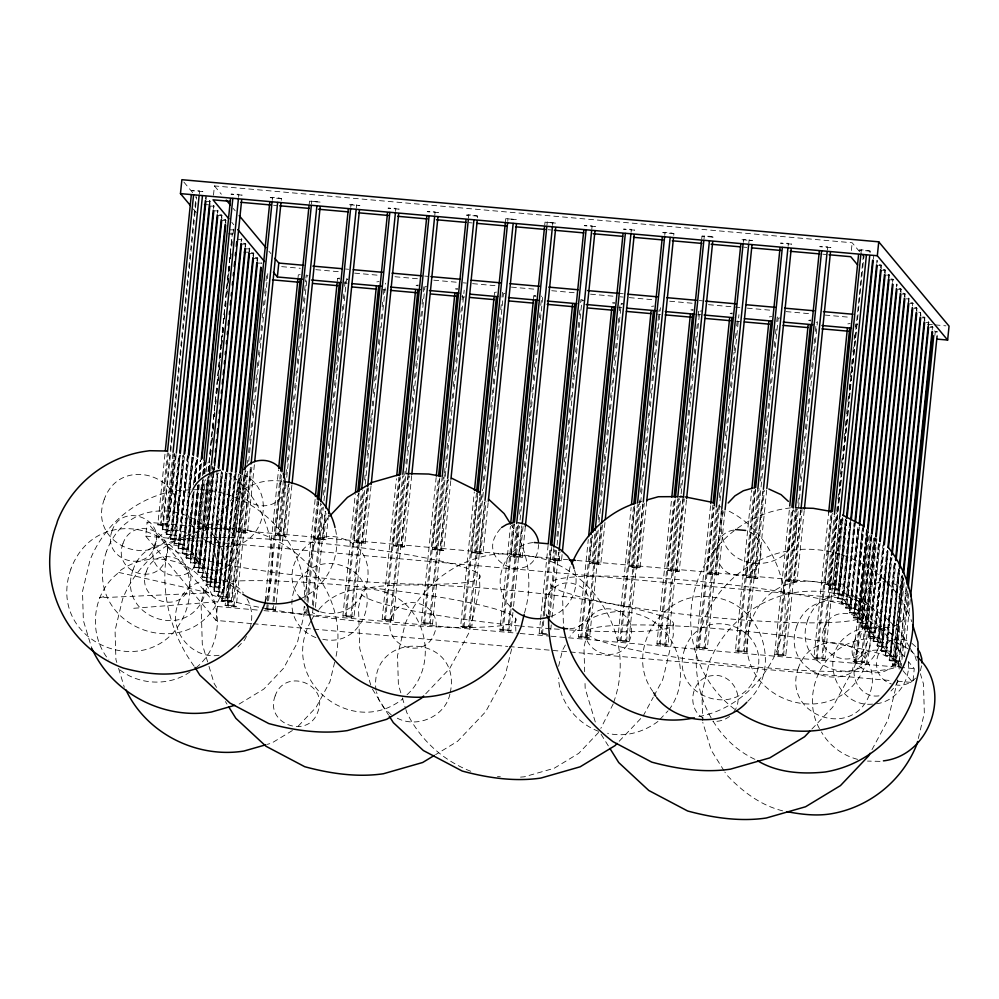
<?xml version="1.0" encoding="UTF-8"?>
<svg xmlns="http://www.w3.org/2000/svg" width="999" height="999" viewBox="0 0 999 999"><rect width="100%" height="100%" fill="white"/><g stroke="black" fill="none" stroke-linecap="round" stroke-linejoin="round"><path stroke-width="0.75" stroke-dasharray="5 3.75" d="M251.686 623.601L215.996 620.416L145.679 536.113L147.103 522.19L567.694 559.69M176.174 454.632L168.943 525.786L166.646 526.123L157.792 524.8L165.022 453.633M157.792 524.8L160.102 524.463L167.32 453.296M161.076 525.624L168.456 452.922M180.145 455.007L172.44 530.806L162.787 529.945L162.225 529.27L196.166 195.142M162.787 529.945L196.566 197.365M168.943 525.786L165.672 524.962L172.902 453.796M199.3 193.918L199.613 190.821L191.733 190.659L202.884 191.658L199.613 190.821M166.646 526.123L174.026 453.421M166.184 534.028L176.398 535.564L166.184 534.028L174.463 453.571M166.746 534.702L174.912 454.258M167.894 530.719L175.599 454.92M170.142 538.773L180.357 540.309L170.142 538.773L178.746 455.219M170.704 539.448L179.345 454.37M172.44 530.806L179.583 454.333M205.507 199.088L205.819 196.004M171.853 535.464L180.02 455.02M206.069 199.763L206.381 196.678M193.282 456.88L184.328 545.054L174.101 543.518L183.054 455.344L174.688 538.861M174.663 544.193L183.629 456.019M175.836 534.89L183.853 455.994M209.303 205.382L209.778 200.749L207.23 200.362M175.812 540.209L184.578 455.119M210.027 204.52L209.778 200.749M213.486 195.192L214.435 185.914L852.159 242.769L860.077 252.26M191.883 457.092L182.03 553.021L187.7 554.457L194.143 491.033L188.287 549.8L178.059 548.264L187.487 455.457M174.101 543.518L178.646 543.618L187.612 455.444M178.621 548.938L188.049 456.131M179.795 539.635L188.287 456.093M213.424 208.591L213.736 205.494L213.986 209.266M179.77 544.967L188.998 455.232M182.592 553.696L192.332 457.779M184.328 545.054L192.557 457.754M217.382 213.336L217.695 210.24L217.944 214.011M183.741 549.712L193.169 456.893M185.989 557.767L196.204 559.303L185.989 557.767L192.857 491.233M193.369 485.064L196.154 458.753M186.551 558.441L193.456 490.372M194.243 482.642L196.766 457.892M188.287 549.8L193.694 490.347M194.48 482.617L196.99 457.867M221.341 218.082L221.666 214.997L219.106 214.61M195.08 481.755L197.44 458.553M195.192 481.743L197.552 458.541M221.903 218.756L221.666 214.997M209.44 472.777L200.162 564.048L189.947 562.512L197.802 485.164M198.426 478.983L200.312 460.414M190.534 557.854L197.914 485.152M198.551 478.971L200.437 460.402M190.509 563.186L198.364 485.839M199.151 478.109L200.874 461.088M187.7 554.457L192.245 554.557L198.751 484.265M199.375 478.084L201.111 461.063M225.312 222.839L225.624 219.743L223.064 219.355M191.658 559.203L199.313 484.94M199.987 477.222L201.823 460.189M225.874 223.514L225.624 219.743M197.053 528.296L208.204 529.295L197.053 528.296L201.761 481.893M202.397 475.699L203.958 460.227M214.023 471.341L204.121 568.793L193.906 567.27L203.022 477.547L194.493 562.612L189.947 562.512M194.468 567.944L203.272 481.306M204.058 473.576L205.157 462.749M195.642 558.628L203.659 479.732M204.283 473.551L205.382 462.712M195.617 563.96L204.37 478.858M204.845 473.813L206.106 461.438M200.337 529.17C222.952 510.551 252.447 546.291 228.996 565.084C206.368 583.703 176.873 547.964 200.337 529.17L205.357 479.632M206.144 471.89L207.08 462.612M197.864 572.015L208.079 573.551L197.864 572.015L207.455 477.647M208.079 471.466L231.805 237.874L231.581 246.278M193.906 567.27L198.451 567.357L207.567 477.634M208.192 471.453L232.392 233.217L227.847 233.129M198.426 572.689L208.167 476.773M208.803 470.591L209.74 461.313M210.364 455.119L211.001 448.938M211.626 442.744L212.25 436.563M213.037 428.821L213.511 424.175M214.298 416.446L214.773 411.8M215.559 404.071L216.021 399.425M216.658 393.244L217.282 387.05M217.907 380.869L218.856 371.591M219.018 370.042L220.117 359.215M220.267 357.667L221.366 346.84M221.528 345.292L222.627 334.465M222.789 332.917L223.564 325.174M224.201 318.993L224.825 312.799M225.449 306.618L226.086 300.424M226.711 294.243L227.66 284.952M227.809 283.416L228.908 272.577M229.071 271.041L229.695 264.847M230.332 258.654L230.956 252.472M200.162 564.048L208.404 476.748M209.028 470.554L209.815 462.824M210.602 455.094L211.076 450.449M211.863 442.719L212.325 438.074M213.112 430.344L213.586 425.699M214.523 416.421L214.847 413.324M215.784 404.046L216.096 400.949M216.883 393.219L217.357 388.574M218.144 380.844L218.456 377.747M219.243 370.005L219.718 365.372M220.504 357.63L220.966 352.997M221.753 345.254L222.228 340.622M223.014 332.879L223.489 328.246M224.425 318.956L224.738 315.871M225.687 306.581L225.999 303.496M226.948 294.205L227.26 291.121M228.047 283.379L228.509 278.746M229.295 271.004L229.77 266.371M230.557 258.629L231.031 253.996M231.818 246.254L232.28 241.608M233.067 233.878L233.541 229.233L230.981 228.858M199.575 568.706L209.003 475.886M209.166 474.338L210.102 465.059M209.59 471.241L210.215 465.047M204.92 528.459L210.577 472.764M210.739 471.216L211.363 465.034M238.549 197.415L238.861 194.318L230.994 194.156L242.145 195.155L238.861 194.318M205.894 529.62L212.337 466.196M201.823 576.76L212.05 578.296L201.823 576.76L212.625 471.553M212.675 470.017L213.099 466.92M202.385 577.434L213.549 467.607M204.121 568.793L213.461 470.666M203.534 573.451L213.599 474.45M213.749 472.902L214.385 466.72M214.186 469.792L214.498 466.695M221.378 471.79L209.753 586.263L215.422 587.699L227.048 473.226L216.009 583.041L206.343 582.18L217.258 468.581M206.343 582.18L217.345 473.901M207.517 572.877L217.582 473.876M241.146 241.833L241.458 238.736L241.708 242.507M207.492 578.209L218.294 473.002M205.782 581.505L210.339 581.605L221.491 471.765M210.314 586.937L221.94 472.465M211.488 577.622L222.165 472.427M245.105 246.578L245.417 243.481L242.869 243.107M211.463 582.954L223.039 470.017M245.667 247.252L245.417 243.481M236.026 473.426L223.926 592.544L213.711 591.008L225.811 471.89L214.298 586.351L209.753 586.263M214.273 591.683L226.373 472.564M216.009 583.041L226.598 472.539M248.913 252.872L249.388 248.239L246.828 247.852M249.638 251.998L249.388 248.239M217.67 595.754L227.884 597.29L217.67 595.754L230.195 473.538M218.232 596.428L230.806 472.677M215.996 620.416L217.407 606.493L147.103 522.19M215.422 587.699L219.967 587.799L219.405 587.125L231.031 472.652M253.034 256.081L253.346 252.984L250.786 252.597M219.38 592.444L231.481 473.339M219.967 587.799L231.593 473.326M253.596 256.755L253.346 252.984M245.205 470.554L231.843 602.035L227.297 601.947L221.628 600.499L234.628 473.638M222.19 601.173L235.227 472.789M223.926 592.544L223.364 591.87L235.464 472.752M256.993 260.826L257.305 257.73L254.745 257.342M223.339 597.202L235.914 473.439M257.555 261.501L257.305 257.73M250.412 467.295L236.276 606.518L233.978 606.855L225.125 605.519L238.474 474.038M221.628 600.499L226.174 600.599L238.898 475.299M227.322 596.615L239.735 474.413M227.297 601.947L240.297 475.087M225.125 605.519L227.422 605.182L240.622 475.249M228.396 606.356L241.596 476.411M254.37 464.722L247.452 532.792L245.155 533.129L236.301 531.793L241.958 476.111M231.843 602.035L231.281 601.361L244.168 474.513M236.301 531.793L238.599 531.456L244.418 474.225M272.228 200.412L272.54 197.327L278.122 197.814L281.393 198.651L281.081 201.748M239.573 532.629L245.866 470.754M236.276 606.518L233.004 605.681L246.666 471.103M247.452 463.361L247.764 460.277M248.551 452.535L249.188 446.353M249.812 440.159L250.437 433.978M251.074 427.784L251.536 423.151M252.322 415.409L252.797 410.776M253.421 404.583L254.058 398.401M254.683 392.207L255.307 386.026M255.944 379.832L256.568 373.651M257.193 367.457L257.829 361.263M258.454 355.082L259.078 348.888M259.715 342.707L260.339 336.513M260.964 330.332L261.601 324.138M262.225 317.957L262.7 313.311M263.486 305.582L263.948 300.936M264.735 293.207L265.21 288.561M265.996 280.831L266.783 273.089M233.978 606.855L248.114 467.632M248.739 461.438L267.907 272.715M247.452 532.792L244.181 531.955L250.774 466.983M245.155 533.129L252.06 465.059M265.16 601.286L278.521 469.805M298.002 277.984L298.314 274.887L300.612 274.55M288.249 484.715L275.524 610.014L264.373 609.028L266.671 608.691L267.307 602.497M267.457 600.948L280.507 472.552M267.645 609.852L268.431 602.122M268.594 600.574L281.318 475.274M291.883 485.239L286.701 536.288L275.549 535.302L281.531 476.511M309.178 204.258L309.49 201.161L320.642 202.148L309.49 201.161M275.549 535.302L277.859 534.964L283.516 479.27M311.476 203.921L311.8 200.824M278.833 536.126L284.016 485.077M275.524 610.014L272.252 609.19L272.877 602.996M273.039 601.448L284.815 485.427M285.926 474.6L286.551 468.419M287.175 462.225L287.812 456.043M288.436 449.85L289.061 443.668M289.698 437.475L290.322 431.293M290.946 425.099L291.583 418.906M292.207 412.724L292.832 406.531M293.469 400.349L293.931 395.704M294.717 387.974L295.192 383.329M295.979 375.599L296.453 370.954M297.24 363.224L297.702 358.579M298.489 350.849L298.963 346.203M299.75 338.474L300.224 333.828M301.011 326.099L301.473 321.453M302.26 313.723L302.734 309.078M303.521 301.348L303.996 296.703M304.62 290.522L305.719 279.683M305.881 278.147L306.193 275.05L308.379 275.599M273.227 610.352L285.951 485.052M286.738 477.322L307.168 276.211M286.701 536.288L283.429 535.452L288.611 484.403M284.403 536.625L289.747 484.028M307.217 610.264L306.905 613.361L303.634 612.524L304.258 606.331M304.882 600.149L315.259 498.051M337.25 281.481L337.562 278.384L339.872 278.047M306.243 609.09L305.931 612.187L303.634 612.524M307.03 601.361L317.245 500.811M308.004 602.522L318.369 500.424M328.471 515.034L325.961 539.785L314.81 538.798L318.581 501.673M314.81 538.798L317.108 538.461L320.716 502.884M350.736 207.417L351.049 204.32L359.902 205.657L348.751 204.658L351.049 204.32M318.082 539.622L321.69 504.045M312.287 604.944L322.19 507.492M323.439 495.117L324.076 488.936M324.7 482.742L325.174 478.096M325.961 470.367L326.436 465.721M327.21 457.992L327.684 453.346M328.471 445.616L328.946 440.971M329.732 433.241L330.207 428.596M330.981 420.866L331.456 416.221M332.242 408.491L332.717 403.846M333.341 397.664L333.978 391.471M334.603 385.289L335.227 379.096M335.864 372.914L336.963 362.075M337.113 360.539L338.211 349.7M338.374 348.164L338.998 341.97M339.635 335.789L340.259 329.595M340.884 323.414L341.521 317.22M342.145 311.026L342.62 306.393M343.406 298.651L343.868 294.018M344.655 286.276L345.442 278.546L347.627 279.096M313.112 607.667L312.475 613.848L314.772 613.511L312.6 612.961M313.261 606.118L323.314 507.117M323.951 500.924L346.416 279.72L348.713 279.383M315.409 607.33L325.15 511.413M325.961 539.785L322.677 538.961L325.512 511.113M356.306 207.917L356.618 204.82M323.651 540.122L326.323 513.823M367.07 488.623L354.033 617.02L351.735 617.357L342.882 616.021L355.294 493.818M342.882 616.021L345.179 615.684L357.442 495.029M346.154 616.858L358.728 493.094M371.016 486.051L365.209 543.294L362.912 543.618L354.058 542.295L359.091 492.794M354.058 542.295L356.356 541.957L361.388 492.457M357.33 543.131L362.674 490.534M354.033 617.02L350.761 616.183L363.486 490.884M364.585 480.057L365.209 473.863M365.834 467.682L366.471 461.488M367.095 455.307L368.194 444.48M368.356 442.932L369.455 432.092M369.605 430.557L370.716 419.717M370.866 418.181L371.341 413.536M372.127 405.806L372.602 401.161M373.376 393.431L373.851 388.786M374.637 381.056L375.112 376.411M375.899 368.668L376.373 364.036M377.147 356.293L377.622 351.66M378.409 343.918L379.033 337.737M379.67 331.543L380.294 325.362M380.919 319.168L381.393 314.535M382.18 306.793L382.654 302.16M383.441 294.418L383.916 289.785M351.735 617.357L365.085 485.864M365.247 484.315L385.664 283.216M365.209 543.294L361.938 542.457L367.432 488.311M395.554 211.413L395.879 208.316L387.999 208.154L399.15 209.153L395.879 208.316M362.912 543.618L368.569 487.937M408.054 475.099L393.281 620.516L390.984 620.854L382.13 619.517L396.428 478.746M382.13 619.517L384.428 619.18L398.888 476.873M385.402 620.354L400.025 476.486M411.688 475.624L404.458 546.79L402.16 547.127L393.306 545.791L400.224 477.734M393.306 545.791L395.616 545.454L402.684 475.849M396.591 546.628L403.808 475.474M393.281 620.516L390.01 619.68L405.094 471.178M405.881 463.449L406.343 458.803M407.13 451.073L407.604 446.428M408.391 438.686L408.866 434.053M409.652 426.311L410.277 420.129M410.901 413.936L411.538 407.754M412.162 401.561L412.637 396.928M413.261 390.734L413.886 384.553M414.523 378.359L415.147 372.177M415.771 365.984L416.408 359.802M417.033 353.609L417.657 347.427M418.294 341.233L418.918 335.052M419.543 328.858L420.179 322.677M420.804 316.483L421.428 310.302M422.065 304.108L422.689 297.927M423.314 291.733L423.951 285.552L426.136 286.101M390.984 620.854L424.925 286.713L427.222 286.376M404.458 546.79L401.186 545.953L408.254 476.348M434.815 214.91L435.127 211.813L427.247 211.663L438.399 212.65L435.127 211.813M402.16 547.127L409.39 475.961M447.152 480.157L432.53 624.013L424.662 623.851L421.391 623.026L436.151 477.609M421.391 623.026L423.688 622.689L438.299 478.821M424.662 623.851L439.435 478.446M450.786 480.681L443.718 550.287L435.839 550.124L432.567 549.3L439.785 478.134M432.567 549.3L434.865 548.963L442.245 476.248M468.494 217.919L468.806 214.822L474.375 215.322L477.647 216.146L477.335 219.243M435.839 550.124L443.219 477.422M432.53 624.013L429.258 623.189L444.343 474.675M444.505 473.126L445.129 466.945M445.754 460.751L446.391 454.57M447.015 448.376L447.639 442.195M448.276 436.001L448.901 429.82M449.525 423.626L450.162 417.445M450.786 411.251L451.261 406.618M452.048 398.876L452.672 392.694M453.296 386.501L453.933 380.319M454.557 374.126L455.032 369.48M455.819 361.75L456.281 357.105M457.067 349.375L457.542 344.73M458.329 337L458.803 332.355M459.59 324.625L460.052 319.98M460.839 312.25L461.313 307.605M462.1 299.875L462.574 295.229M430.232 624.35L464.173 290.209M443.718 550.287L440.434 549.45L447.515 479.845M441.408 550.624L448.638 479.47M484.515 502.21L471.79 627.509L463.911 627.36L460.639 626.523L474.313 491.933M494.268 295.479L494.58 292.382L496.878 292.045M460.639 626.523L462.937 626.186L476.448 493.144M463.911 627.36L477.584 492.769M488.149 502.734L482.967 553.783L471.815 552.797L477.784 494.006M505.444 221.753L505.756 218.656L516.908 219.655L505.756 218.656M471.815 552.797L474.113 552.459L479.932 495.217M507.742 221.416L508.054 218.319M475.087 553.621L480.906 496.391M471.79 627.509L468.506 626.685L482.492 489.011M483.279 481.268L483.916 475.087M484.54 468.893L485.164 462.712M485.801 456.518L486.263 451.885M487.05 444.143L487.524 439.498M488.311 431.768L488.786 427.122M489.572 419.393L490.034 414.747M490.821 407.018L491.296 402.372M492.082 394.642L492.557 389.997M493.181 383.816L493.806 377.622M494.443 371.441L495.067 365.247M495.691 359.066L496.328 352.872M496.953 346.69L498.051 335.864M498.214 334.315L499.313 323.489M499.463 321.94L500.099 315.746M500.724 309.565L501.348 303.371M501.985 297.19L502.447 292.545L504.632 293.094M469.493 627.847L503.421 293.718L505.731 293.381M482.967 553.783L479.695 552.959L484.877 501.91M480.669 554.12L486.001 501.523M512.924 612.449L511.038 631.018L499.887 630.019L510.414 526.373M533.516 298.976L533.828 295.879L536.126 295.542M499.887 630.019L502.185 629.682L512.874 524.487M503.159 630.856L514.01 524.113M525.362 526.348L522.215 557.292L514.348 557.13L511.063 556.293L514.373 523.813M544.692 225.25L545.004 222.153L556.156 223.152L545.004 222.153M511.063 556.293L513.374 555.956L516.508 525.024M546.99 224.912L547.302 221.815M514.348 557.13L517.644 524.637M511.038 631.018L507.767 630.182L518.444 524.987M519.555 514.16L520.017 509.515M520.804 501.785L521.278 497.14M521.903 490.959L522.539 484.765M523.164 478.583L523.788 472.39M524.425 466.208L525.049 460.015M525.674 453.833L526.311 447.639M526.935 441.458L527.559 435.264M528.196 429.083L529.295 418.256M529.445 416.708L530.544 405.881M530.706 404.333L531.181 399.687M531.967 391.958L532.43 387.312M533.216 379.583L533.691 374.937M534.477 367.207L534.952 362.562M535.739 354.832L536.201 350.187M536.987 342.457L537.462 337.812M538.249 330.082L538.723 325.437M539.51 317.707L540.134 311.513M540.759 305.332L541.708 296.041M508.741 631.356L511.101 608.141M511.251 606.605L519.418 526.161M520.054 519.967L542.682 297.215M513.548 606.268L521.728 525.824M522.215 557.292L518.943 556.455L522.09 525.511M552.572 225.412L552.884 222.315M519.917 557.617L523.214 525.137M547.989 634.852L539.135 633.516L540.397 621.141M540.559 619.592L548.101 545.342M539.135 633.516L541.446 633.179L543.019 617.719M543.169 616.171L550.237 546.553M542.42 634.353L544.143 617.332M544.305 615.784L551.211 547.727M562.1 554.595L561.475 560.789L550.324 559.79L551.573 547.415M550.324 559.79L552.622 559.452L553.721 548.626M553.596 560.626L554.695 549.8M548.901 615.122L555.506 550.149M556.918 536.226L557.542 530.032M558.179 523.851L558.803 517.657M559.428 511.476L559.902 506.83M560.689 499.1L561.163 494.455M561.95 486.725L562.412 482.08M563.199 474.35L563.673 469.705M564.46 461.975L564.934 457.33M565.721 449.6L566.183 444.955M566.97 437.225L567.444 432.579M568.231 424.85L568.706 420.204M569.492 412.475L569.954 407.829M570.741 400.099L571.378 393.906M572.002 387.724L572.939 378.434M573.101 376.885L573.726 370.704M574.363 364.51L574.987 358.329M575.611 352.135L576.248 345.954M576.873 339.76L577.497 333.579M578.134 327.385L578.758 321.203M579.383 315.01L580.019 308.828M580.644 302.635L580.956 299.55L583.141 300.1M549.875 616.283L556.942 546.678M557.105 545.129L581.93 300.711L584.228 300.374M550.761 629.87L551.386 623.688M552.022 617.494L558.616 552.522M561.475 560.789L558.191 559.952L558.978 552.222M591.82 228.908L592.132 225.811L584.265 225.662L595.404 226.648L592.132 225.811M559.165 561.126L560.114 551.835M601.011 525.087L589.547 638.011L587.237 638.349L578.396 637.025L588.299 539.56M578.396 637.025L580.694 636.688L590.746 537.674M581.668 637.849L592.045 535.751M604.969 522.514L600.724 564.285L589.572 563.286L592.395 535.452M589.572 563.286L591.87 562.961L595.017 532.017M592.844 564.123L596.141 531.643M589.547 638.011L586.263 637.187L597.115 530.444M598.214 519.617L598.688 514.972M599.462 507.242L599.937 502.597M600.724 494.867L601.198 490.222M601.823 484.04L602.921 473.201M603.084 471.665L604.183 460.826M604.345 459.278L604.969 453.096M605.594 446.903L606.231 440.721M606.855 434.528L607.479 428.346M608.116 422.152L608.741 415.971M609.365 409.777L610.002 403.596M610.626 397.402L611.101 392.769M611.888 385.027L612.35 380.394M613.136 372.652L613.773 366.471M614.397 360.277L615.022 354.096M615.659 347.902L616.121 343.269M616.907 335.527L617.382 330.894M618.169 323.152L618.643 318.519M619.43 310.776L620.204 303.047L622.389 303.596M587.237 638.349L598.239 530.069M599.025 522.327L621.178 304.208L623.488 303.871M600.724 564.285L597.452 563.448L601.223 526.323M631.068 232.405L631.393 229.32L623.513 229.158L634.665 230.145L631.393 229.32M598.426 564.622L602.509 524.4M642.782 503.833L628.796 641.508L626.498 641.845L617.644 640.521L631.156 507.48M617.644 640.521L619.942 640.184L633.616 505.606M620.916 641.346L634.752 505.219M646.728 501.273L639.972 567.782L637.674 568.119L628.821 566.795L634.952 506.456M628.821 566.795L631.131 566.458L637.412 504.582M664.747 235.414L665.059 232.317L670.641 232.817L673.913 233.654L673.601 236.738M632.105 567.619L638.536 504.195M628.796 641.508L625.524 640.684L639.822 499.912M640.609 492.17L641.083 487.537M641.857 479.795L642.332 475.162M643.119 467.42L643.593 462.787M644.38 455.044L645.004 448.863M645.629 442.669L646.266 436.488M646.89 430.294L647.364 425.661M648.151 417.919L648.626 413.286M649.4 405.544L649.874 400.911M650.661 393.169L651.136 388.536M651.922 380.794L652.397 376.161M653.021 369.967L653.646 363.786M654.283 357.592L654.907 351.398M655.531 345.217L656.168 339.023M656.793 332.842L657.417 326.648M658.041 320.467L659.153 309.64M626.498 641.845L660.439 307.717M639.972 567.782L636.7 566.957L643.144 503.533M637.674 568.119L644.268 503.146M682.979 498.051L668.044 645.017L665.746 645.354L656.892 644.018L671.665 498.601M656.892 644.018L659.203 643.681L673.975 498.276M660.177 644.855L675.099 497.889M686.45 500.124L679.22 571.291L671.353 571.128L668.081 570.292L675.461 497.589M701.698 239.248L702.022 236.151L709.889 236.313L713.161 237.15L712.849 240.247M668.081 570.292L670.379 569.954L677.609 498.801M704.008 238.911L704.32 235.814M671.353 571.128L678.733 498.414M668.044 645.017L664.772 644.18L679.545 498.763M680.644 487.937L681.118 483.304M681.743 477.11L682.367 470.929M683.004 464.735L683.628 458.553M684.253 452.36L684.889 446.178M685.514 439.985L686.138 433.803M686.775 427.609L687.399 421.428M688.024 415.234L688.661 409.041M689.285 402.859L690.384 392.033M690.546 390.484L691.021 385.839M691.795 378.109L692.27 373.464M693.056 365.734L693.531 361.089M694.317 353.359L694.78 348.713M695.566 340.984L696.041 336.338M696.827 328.609L697.302 323.963M698.089 316.233L698.713 310.04L700.898 310.602M665.746 645.354L680.993 495.292M681.143 493.743L699.687 311.213L701.985 310.876M679.22 571.291L675.948 570.454L683.341 497.752M676.922 571.615L684.315 498.913M721.44 509.29L707.304 648.513L699.425 648.351L696.153 647.514L710.601 505.207M696.153 647.514L698.451 647.177L712.911 504.87M699.425 648.351L713.723 507.579M724.924 511.363L718.481 574.787L710.601 574.625L707.329 573.788L714.085 507.267M707.329 573.788L709.627 573.451L716.233 508.479M743.256 242.407L743.568 239.323L752.422 240.647L741.27 239.648L743.568 239.323M710.601 574.625L717.357 508.104M707.304 648.513L704.02 647.677L718.643 503.821M719.268 497.627L719.892 491.446M720.529 485.252L720.991 480.606M721.778 472.877L722.252 468.231M723.039 460.502L723.513 455.856M724.3 448.126L724.762 443.481M725.549 435.751L726.023 431.106M726.81 423.376L727.284 418.731M728.071 411.001L728.533 406.356M729.32 398.626L729.794 393.981M730.581 386.251L731.056 381.606M731.842 373.876L732.779 364.598M732.941 363.049L734.04 352.21M734.19 350.674L734.827 344.48M735.451 338.299L736.076 332.105M736.713 325.924L737.337 319.73M704.994 648.851L738.935 314.71M718.481 574.787L715.209 573.95L721.802 508.978M748.825 242.907L749.15 239.81M716.183 575.124L722.776 510.152M762.899 491.133L746.553 652.01L738.673 651.847L735.401 651.023L751.748 490.134M735.401 651.023L737.699 650.686L754.045 489.797M738.673 651.847L755.182 489.423M766.683 490.109L757.729 578.284L755.431 578.621L746.578 577.285L755.544 489.11M746.578 577.285L748.875 576.96L757.841 488.786M749.862 578.121L758.815 489.947M746.553 652.01L743.281 651.173L759.777 488.748M760.564 481.019L761.038 476.373M761.663 470.192L762.287 463.998M762.924 457.817L764.023 446.99M764.173 445.442L765.271 434.615M765.434 433.067L766.058 426.873M766.695 420.691L767.319 414.498M767.944 408.316L768.581 402.122M769.205 395.941L769.829 389.747M770.466 383.566L770.928 378.921M771.715 371.191L772.19 366.546M772.976 358.803L773.451 354.17M774.237 346.428L774.862 340.247M775.486 334.053L776.123 327.872M776.747 321.678L777.222 317.045L779.407 317.595M744.255 652.347L778.196 318.206L780.494 317.869M757.729 578.284L754.457 577.447L763.261 490.821M788.086 246.403L788.398 243.319L780.519 243.157L791.67 244.143L788.398 243.319M755.431 578.621L764.385 490.447M800.574 510.102L785.801 655.506L777.934 655.344L774.65 654.52L789.585 507.554M774.65 654.52L776.96 654.183L791.72 508.766M777.934 655.344L792.694 509.94M804.207 510.626L796.977 581.78L789.11 581.618L785.838 580.794L793.056 509.627M785.838 580.794L788.136 580.456L795.366 509.29M789.11 581.618L796.49 508.916M785.801 655.506L782.529 654.682L797.302 509.265M797.926 503.084L798.563 496.89M799.188 490.709L799.662 486.063M800.449 478.334L800.911 473.688M801.697 465.959L802.172 461.313M802.959 453.583L803.433 448.938M804.22 441.208L804.682 436.563M805.469 428.821L806.106 422.639M806.73 416.446L807.354 410.264M807.991 404.071L808.453 399.438M809.24 391.695L809.714 387.063M810.501 379.32L810.976 374.687M811.762 366.945L812.224 362.312M813.011 354.57L813.486 349.937M814.11 343.743L814.747 337.562M815.371 331.368L816.308 322.09M783.503 655.844L817.444 321.715M796.977 581.78L793.706 580.956L800.936 509.79M827.334 249.912L827.647 246.815L819.779 246.653L830.918 247.652L827.647 246.815M794.68 582.117L802.072 509.415M851.373 250.499L852.159 242.769M839.51 516.695L825.062 659.015L817.182 658.853L813.91 658.016L828.683 512.599M813.91 658.016L816.208 657.679L830.818 513.811M817.182 658.853L831.955 513.436M842.994 518.768L836.238 585.289L828.358 585.127L825.087 584.29L832.317 513.136M825.087 584.29L827.384 583.953L834.302 515.884M861.013 252.909L861.325 249.812L866.907 250.312L870.179 251.149L869.867 254.245M828.358 585.127L835.426 515.509M825.062 659.015L821.777 658.179L836.55 512.762M836.712 511.226L837.337 505.032M837.961 498.851L838.598 492.657M839.222 486.463L839.697 481.83M840.484 474.088L840.958 469.455M841.583 463.261L842.207 457.08M842.844 450.886L843.468 444.705M844.093 438.511L844.729 432.33M845.354 426.136L845.978 419.955M846.615 413.761L847.239 407.58M847.864 401.386L848.501 395.204M849.125 389.011L849.749 382.829M850.386 376.635L851.485 365.809M851.635 364.26L852.11 359.615M852.896 351.885L853.371 347.24M854.157 339.51L854.62 334.865M855.406 327.135L855.718 324.038L857.904 324.6M846.802 520.691L839.734 590.309L830.069 589.447L829.507 588.773L863.448 254.633M822.751 659.352L856.692 325.212M830.069 589.447L864.01 255.307M836.238 585.289L832.966 584.452L839.872 516.383M833.94 585.614L840.846 517.557M845.441 519.368L837.437 598.264L843.106 599.712L850.961 522.365L843.693 595.054L834.04 594.193L841.17 517.719M829.507 588.773L834.053 588.861L841.283 517.707M834.04 594.193L841.895 516.845M835.189 590.209L842.569 517.507M833.478 593.518L838.024 593.606L845.566 519.355M837.999 598.938L846.003 520.042M839.734 590.309L846.24 520.017M839.148 594.954L846.69 520.704M873.351 259.265L873.675 256.169M841.395 603.009L851.61 604.545L841.395 603.009L849.674 522.564M841.957 603.683L850.286 521.703M843.693 595.054L850.511 521.665M876.76 263.336L877.072 260.24L877.322 264.011M857.954 527.435L849.312 612.512L854.982 613.948L863.623 528.871L855.569 609.303L845.354 607.767L854.108 522.664M845.916 608.441L854.557 523.351M843.106 599.712L847.651 599.8L854.782 523.326M880.718 268.082L881.031 264.985L878.471 264.61M847.065 604.457L855.394 522.465M881.28 268.756L881.031 264.985M845.354 607.767L849.899 607.854L858.066 527.41M849.874 613.186L858.678 526.56M851.048 603.871L858.903 526.523M884.677 272.827L884.989 269.742L882.429 269.355M851.023 609.203L859.465 527.197M885.239 273.501L884.989 269.742M866.657 529.195L857.229 622.002L862.911 623.451L872.015 533.728L863.498 618.793L853.833 617.931L862.387 527.534M849.312 612.512L853.858 612.599L862.499 527.522M853.833 617.931L862.949 528.209M855.569 609.303L863.186 528.184M888.473 279.121L888.948 274.488L886.4 274.101M889.197 278.259L888.948 274.488M876.885 538.761L864.31 662.512L856.43 662.349L853.158 661.513L866.52 530.032M857.791 622.677L867.07 531.418M854.982 613.948L859.527 614.048L867.294 531.381M892.594 282.33L892.906 279.233L890.359 278.846M858.94 618.706L867.744 532.067M859.527 614.048L867.856 532.055M853.158 661.513L855.456 661.176L868.655 531.243M856.43 662.349L869.63 532.405M861.2 626.76L871.415 628.296L861.2 626.76L870.741 533.928M861.762 627.434L871.19 534.615M863.498 618.793L871.415 534.59M896.553 287.075L896.865 283.978L897.114 287.749M864.31 662.512L861.038 661.675L873.925 534.827M862.012 662.849L874.737 537.549M865.746 626.848L874.699 538.673M878.546 543.444L869.118 636.251L874.787 637.699L884.053 546.428L875.374 633.041L865.721 632.18L875.299 537.812M862.911 623.451L867.457 623.538L875.536 537.787M900.511 291.82L900.836 288.736L898.276 288.349M866.87 628.196L876.098 538.461M901.073 292.495L900.836 288.736M865.721 632.18L865.159 631.505L869.704 631.593L878.658 543.419M869.679 636.925L879.257 542.569M870.853 627.622L879.495 542.532M904.482 296.578L904.794 293.481L900.961 292.907M870.828 632.941L880.057 543.206M905.044 297.252L904.794 293.481M873.076 641.008L883.291 642.532L873.076 641.008L882.929 545.079M873.638 641.683L883.378 545.766M875.374 633.041L883.615 545.741M908.278 302.872L908.753 298.226L906.193 297.839M909.003 301.998L908.753 298.226M877.035 645.754L887.249 647.29L877.035 645.754L886.737 551.373M877.597 646.428L887.337 550.511M874.787 637.699L879.332 637.787L887.574 550.486M912.399 306.069L912.711 302.972L910.151 302.597M878.745 642.444L888.024 551.173M879.332 637.787L887.974 552.709M899.537 570.042L891.22 652.035L881.555 651.173L890.421 557.679M881.58 645.841L890.534 557.667M881.555 651.173L891.145 556.805M882.729 641.857L891.37 556.78M916.358 310.814L916.67 307.729L914.122 307.342M882.704 647.19L891.932 557.454M916.92 311.501L916.67 307.729M903.183 577.884L895.179 656.78L885.514 655.918L894.38 562.437M880.993 650.499L885.539 650.599L894.505 562.412M885.514 655.918L895.104 561.563M886.687 646.615L895.329 561.525M920.316 315.572L920.628 312.475L918.081 312.088M886.662 651.947L895.741 563.748M920.878 316.246L920.628 312.475M906.518 588.823L899.137 661.538L889.485 660.676L898.301 568.718M889.485 660.676L898.75 569.405M891.22 652.035L898.975 569.368M924.275 320.317L924.587 317.22L922.04 316.845M890.633 656.693L899.425 570.067M924.837 320.991L924.587 317.22M908.653 593.643L901.26 666.345L895.691 665.846L892.407 665.022L901.685 573.751M888.923 660.002L893.468 660.089L902.109 575.012M895.179 656.78L902.784 575.674M928.083 326.611L928.558 321.978L925.998 321.591M894.592 661.438L903.071 577.909M928.808 325.736L928.558 321.978M892.407 665.022L894.717 664.685L903.508 578.046M895.691 665.846L904.17 582.317M899.137 661.538L906.118 586.6M932.204 329.82L932.517 326.723L929.957 326.336M907.829 590.921L900.286 665.172L894.717 664.685M934.889 335.302L935.201 332.205L937.499 331.868L937.037 336.513M904.507 656.73L910.314 599.487M897.327 681.156L912.849 682.542L914.26 668.618L908.316 661.5M168.107 547.002L177.472 552.36L196.815 558.279A157.255 17.258 5.8 0 0 453.121 583.628A157.255 17.258 5.8 0 0 362.262 547.939A157.255 17.258 5.8 0 0 168.107 547.002C158.754 588.361 169.905 633.528 195.042 667.444M262.175 607.817A157.255 17.258 5.8 0 0 502.922 625.411A157.255 17.258 5.8 0 0 384.315 589.385A157.255 17.258 5.8 0 0 204.108 590.172L201.061 603.046L202.298 644.218L208.454 664.61M240.971 475.349C229.258 507.667 281.98 519.255 285.115 485.214M249.775 629.02C253.122 618.768 252.36 606.818 246.341 597.727M265.672 600.624C282.33 555.719 267.707 501.66 228.783 473.114M334.665 662.237L329.932 681.73L316.183 707.217L296.316 728.159M336.076 656.256C350.462 583.766 279.945 516.708 208.616 529.67C170.142 535.976 137.025 562.787 122.627 598.988L115.06 630.444L115.921 659.54L116.808 662.462M361.563 594.492L358.529 607.367L359.752 648.538L371.628 687.861M449.912 694.093C445.079 717.257 415.122 729.507 395.204 716.982M450.249 692.707C462.724 632.367 368.643 629.732 375.999 690.334M511.625 648.988L505.132 675.624L485.689 711.7L457.567 741.32L435.614 754.645M524.487 613.011C533.304 583.903 528.696 550.374 511.401 525.249M551.136 585.589L560.514 590.946L579.845 596.865A157.255 17.258 5.8 0 0 836.163 622.215A157.255 17.258 5.8 0 0 745.291 586.525A157.255 17.258 5.8 0 0 551.136 585.589L548.101 598.476L548.551 613.723M558.616 666.296L562.437 650.411L565.884 644.043M586.987 634.44L596.366 639.785L615.696 645.716A157.255 17.258 5.8 0 0 872.015 671.053A157.255 17.258 5.8 0 0 781.143 635.364A157.255 17.258 5.8 0 0 586.987 634.44L583.953 647.315L584.677 671.715M613.598 702.384C634.715 645.129 603.421 580.594 546.69 559.802C528.733 554.957 509.552 552.11 491.071 554.845C452.597 561.151 419.48 587.974 405.082 624.175L397.515 655.631L398.389 684.715L401.91 696.415M897.676 679.857L888.024 719.892L871.453 750.624M921.577 665.834L920.379 670.816M918.331 738.486L924.337 713.061L923.476 683.965L920.379 673.738M570.192 566.633L562.624 598.089L563.498 627.185M613.236 703.87L600.811 728.383M723.488 511.688C704.22 582.817 815.871 579.17 793.606 509.777M898.039 680.868L895.054 686.7L890.983 690.983M192.357 490.347C176.91 515.571 200.737 550.287 229.62 546.228C265.434 544.517 276.498 490.184 244.106 474.987M246.478 636.4L244.468 640.134L237.687 647.265M327.597 518.294L312.999 546.815L306.293 575.237L307.068 601.261M310.826 621.303C277.734 680.669 352.485 739.372 402.922 698.713M311.513 620.029L314.947 613.648M643.144 716.021L653.234 697.314M653.958 695.978L662.599 679.944L663.811 675.649L673.301 635.439L672.914 622.252M668.905 709.939C693.231 677.697 677.547 625.923 638.361 614.41C613.673 606.555 585.389 615.471 570.004 636.388M733.653 712.137C745.516 697.102 731.83 672.964 712.911 675.624C690.134 676.735 685.014 711.8 706.268 719.442M117.632 573.488C91.796 593.943 87.924 634.665 108.854 659.902M196.016 667.794C231.593 639.497 220.804 576.523 177.372 562.387C157.305 555.794 134.69 558.916 117.982 572.265L208.791 592.844L99.488 597.789L103.958 596.603M318.931 609.465C334.615 590.247 362.25 584.49 385.277 592.27C428.084 606.206 439.523 668.081 404.907 696.615M500.549 528.608C470.304 562.325 536.475 589.885 538.561 544.555M425.736 693.781L449.687 668.543L469.143 632.467L479.845 587.949L479.458 574.762M598.638 732.404L578.771 753.333L554.12 768.293L524.213 776.822L520.242 777.135M619.193 741.258L641.058 718.219M659.964 719.355L667.906 710.988M747.789 701.248C784.19 667.32 760.301 599.837 710.501 597.09C662.2 589.51 623.488 651.311 652.822 691.408M811.887 729.07L832.716 707.13L852.172 671.053L862.874 626.535L862.487 613.349M915.534 678.171C910.951 683.304 903.708 685.951 896.865 685.077M300.549 598.788C326.998 587.075 342.407 555.519 335.027 527.559M190.085 671.827C168.744 687.012 136.888 685.114 117.358 667.782M239.111 704.07L263.761 689.123L283.629 668.194L297.377 642.694L304.945 611.238L304.807 606.643M292.42 730.519L271.666 743.106L267.282 744.355M657.966 721.453C643.693 732.092 625.224 737.562 607.617 733.278M729.595 716.42C724.824 719.879 718.893 722.027 712.949 721.191M638.673 502.322L641.595 501.486M733.653 530.069C706.555 534.565 713.661 578.009 739.922 575.137C764.11 575.237 769.267 537.662 746.453 530.669M550.874 616.383C569.442 610.614 580.369 588.324 574.5 569.967M698.801 716.608C734.64 709.814 763.823 682.617 777.497 649.375L778.358 646.341C797.402 596.378 775.649 533.141 726.523 509.952M876.535 703.796C897.114 700.923 911.5 679.72 908.141 659.515M532.817 542.619C503.146 545.566 488.973 586.45 510.626 606.88M272.54 197.327L270.242 197.665L281.393 198.651M468.806 214.822L466.508 215.16L477.647 216.146M665.059 232.317L662.762 232.655L673.913 233.654M376.823 281.88L379.121 281.543M713.161 237.15L702.022 236.151M418.369 285.052L416.071 285.389L418.256 285.939M457.629 288.549L455.319 288.886L457.505 289.435M861.325 249.812L859.028 250.15L870.179 251.149M614.635 302.547L612.337 302.884L614.522 303.434M651.585 306.381L653.883 306.044M693.144 309.54L690.833 309.877L693.019 310.439M732.392 313.049L730.094 313.386L732.279 313.936M769.342 316.883L771.64 316.546M810.901 320.042L808.591 320.379L810.776 320.941M847.851 323.876L850.149 323.539M790.509 507.842L784.365 508.741C745.891 515.047 712.762 541.858 698.363 578.059L697.514 581.093C680.282 627.147 696.54 682.017 736.638 710.689M133.729 608.291L230.494 600.736M219.081 655.269C191.433 659.827 166.908 629.245 178.459 603.221C187.587 576.411 226.348 571.003 243.344 592.931M569.942 628.733C593.955 627.472 597.414 590.209 574.612 584.04C556.805 577.634 538.086 598.264 546.728 615.509M879.008 695.853C857.429 699.013 844.679 668.169 862.324 655.057C875.012 644.205 897.102 652.347 899.237 669.105M880.032 761.363L867.494 761.088M205.794 201.323L210.339 201.423M204.083 204.633L208.629 204.733M209.753 206.081L214.298 206.169M213.711 210.826L218.257 210.914M217.682 215.572L222.228 215.672M221.641 220.317L226.186 220.417M229.558 229.82L234.103 229.907M237.475 239.323L242.02 239.41M241.433 244.068L245.991 244.156M245.404 248.813L249.95 248.913M243.694 252.123L248.239 252.21M878.558 265.597L881.593 265.659M249.363 253.559L253.908 253.659M882.517 270.354L885.551 270.417M253.321 258.316L257.867 258.404M886.475 275.1L889.51 275.162M257.28 263.062L261.825 263.149L258.704 262.1M890.446 279.845L893.468 279.907L892.906 279.233M898.363 289.348L901.398 289.41M902.322 294.093L905.356 294.156M906.28 298.838L909.315 298.901M910.239 303.596L913.273 303.646L912.711 302.972M914.21 308.341L917.232 308.404M922.127 317.832L925.161 317.894M926.085 322.59L929.12 322.652M930.044 327.335L933.078 327.397L932.517 326.723M162.225 529.27L171.878 530.132M178.059 548.264L187.725 549.125M182.03 553.021L191.683 553.883M837.437 598.264L847.09 599.125M213.711 591.008L223.364 591.87M853.271 617.257L862.936 618.119M857.229 622.002L866.895 622.864M869.118 636.251L878.77 637.112M884.952 655.244L894.617 656.106M281.793 481.181C219.967 473.151 188.237 559.615 241.471 593.518M190.597 489.797L176.061 490.634C137.587 496.94 104.47 523.763 90.072 559.952L82.505 591.408L83.367 620.504L91.758 648.289M192.033 489.847C251.261 486.625 306.693 539.522 304.57 598.988M872.552 704.108C837.299 707.829 817.994 657.305 846.628 636.113C864.947 620.716 895.853 627.996 905.281 650.037M497.452 776.648L500.324 776.722M273.539 205.232L276.636 205.507M469.043 222.652L472.14 222.939M548.176 229.708L551.273 229.995M743.681 247.14L746.79 247.415M822.814 254.196L825.923 254.47M345.504 269.006L348.601 269.28M424.637 276.061L427.734 276.336M620.142 293.494L623.239 293.768M699.275 300.549L702.372 300.824M281.681 266.633L300.312 268.294M315.834 269.668L339.111 271.753M354.633 273.127L379.458 275.349M394.98 276.735L418.256 278.808M433.778 280.195L457.067 282.267M463.274 282.817L466.371 283.092M472.577 283.654L497.415 285.864M511.388 287.113L536.213 289.323M551.735 290.709L575.012 292.782M590.534 294.168L613.811 296.241M620.029 296.79L623.126 297.065M629.333 297.627L654.17 299.837M669.692 301.223L692.969 303.296M708.491 304.683L733.316 306.893M734.877 307.03L741.083 307.592M747.289 308.142L772.115 310.352M786.088 311.601L810.926 313.811M824.887 315.06L849.724 317.27M927.322 324.188L933.528 324.75M935.076 324.887L945.941 325.849M344.081 282.929L347.19 283.204M618.731 307.417L621.828 307.692M697.864 314.473L700.961 314.747M382.704 289.685L385.801 289.96M461.85 296.74L464.96 297.015M657.404 314.173L660.514 314.448M736.563 321.228L739.672 321.516M577.01 560.514L843.955 584.315L904.357 656.743M160.102 524.463L165.672 524.962M238.599 531.456L244.181 531.955M277.859 534.964L283.429 535.452M317.108 538.461L322.677 538.961M356.356 541.957L361.938 542.457M395.616 545.454L401.186 545.953M434.865 548.963L440.434 549.45M474.113 552.459L479.695 552.959M513.374 555.956L518.943 556.455M552.622 559.452L558.191 559.952M591.87 562.961L597.452 563.448M631.131 566.458L636.7 566.957M670.379 569.954L675.948 570.454M709.627 573.451L715.209 573.95M748.875 576.96L754.457 577.447M788.136 580.456L793.706 580.956M827.384 583.953L832.966 584.452M145.679 536.113L842.532 598.239L901.96 669.48M227.422 605.182L233.004 605.681M266.671 608.691L272.252 609.19M345.179 615.684L350.761 616.183M384.428 619.18L390.01 619.68M423.688 622.689L429.258 623.189M462.937 626.186L468.506 626.685M502.185 629.682L507.767 630.182M541.446 633.179L547.015 633.678M580.694 636.688L586.263 637.187M619.942 640.184L625.524 640.684M659.203 643.681L664.772 644.18M698.451 647.177L704.02 647.677M737.699 650.686L743.281 651.173M776.96 654.183L782.529 654.682M816.208 657.679L821.777 658.179M855.456 661.176L861.038 661.675M217.407 606.493L257.754 610.089M263.973 610.639L518.493 633.329M520.054 633.478L549.537 636.101M551.086 636.238L914.26 668.618M253.247 623.738L312.212 628.995M313.773 629.133L507.767 646.428M509.328 646.565L891.12 680.606M228.409 233.803L232.243 234.378M834.053 588.861L839.172 589.635M838.024 593.606L843.131 594.38M849.899 607.854L855.007 608.628M853.858 612.599L858.965 613.374M869.704 631.593L874.812 632.367M178.646 543.618L183.754 544.38M885.539 650.599L890.658 651.36M893.468 660.089L898.576 660.863M194.493 562.612L199.6 563.374M198.451 567.357L203.559 568.119M210.339 581.605L215.447 582.367M214.298 586.351L219.405 587.125M226.174 600.599L231.281 601.361M320.454 611.838C365.397 624.974 389.073 554.845 343.356 538.961C310.726 525.786 276.723 568.518 299.375 597.027M322.789 639.26C367.807 649.163 386.288 578.97 341.408 565.471C295.417 551.136 269.992 620.254 316.745 637.961M857.641 759.365C842.706 755.544 828.995 745.416 821.453 731.955M782.629 810.826C760.576 805.431 741.733 791.021 726.498 774.7L724.887 772.115M934.227 331.044L937.499 331.868M533.828 295.879L536.013 296.441M337.562 278.384L339.747 278.946M906.93 640.721C879.682 630.706 862.761 673.776 891.408 683.978M718.493 505.756L721.166 507.155M907.816 648.738C890.696 637.125 867.681 635.327 848.725 643.468C816.483 657.267 802.047 700.873 820.691 730.731M754.894 759.34C705.769 736.151 684.015 672.914 703.059 622.951L703.92 619.917C718.318 583.716 751.435 556.905 789.909 550.599C840.521 542.295 895.291 572.402 911.737 621.64M598.576 731.318C576.548 722.989 559.203 701.773 558.591 677.896M470.779 771.278C442.794 760.501 419.955 739.41 406.768 712.499L405.894 709.577M911.862 643.281L916.895 647.714M204.108 590.172L213.474 595.516L232.817 601.448A157.255 17.258 5.8 0 0 260.801 607.554M910.726 650.774L916.033 655.706M391.333 714.909L384.091 708.191L378.858 699.799L376.411 691.683M861.063 253.446L864.035 257.005M902.946 670.666L912.849 682.542M214.435 185.914L221.366 194.218M233.242 208.466L235.227 210.839M268.881 251.186L270.854 253.559M231.83 222.377L233.803 224.763M183.866 182.068L192.782 192.757M193.344 209.053L196.316 212.612M909.427 647.127C888.186 606.805 839.834 585.589 795.466 592.457C756.992 598.763 723.875 625.586 709.465 661.775L701.91 693.231L702.722 720.791M910.239 648.426L915.084 656.181L916.408 660.576M724.075 770.816L711.163 750.112L702.772 722.327M601.073 734.253L609.103 747.14M372.427 689.148L388.511 714.922M216.571 687.412L214.161 683.541L208.891 666.071M225.424 701.585L227.023 704.158M595.292 721.99L585.177 688.486L584.952 680.868M402.36 697.876L405.444 708.116M118.569 668.306L124.313 687.324M898.338 662.2L898.551 669.53M515.447 617.931L515.846 631.118M519.355 625.923A157.255 17.258 5.8 0 1 373.151 587.15A157.255 17.258 5.8 0 1 631.043 607.892A157.255 17.258 5.8 0 1 569.767 629.982M559.265 629.295A157.255 17.258 5.8 0 1 520.879 626.073M204.745 460.527L203.172 475.999L204.857 460.514M70.892 569.005C43.906 646.503 157.667 686.837 185.851 611.176C212.824 533.691 99.063 493.344 70.892 569.005M104.246 499.388C86.826 546.903 158.754 572.677 175.524 525.524C192.932 478.009 121.016 452.247 104.246 499.388M106.556 551.261C79.583 628.746 193.344 669.093 221.516 593.431C248.501 515.946 134.74 475.599 106.556 551.261M112.163 530.581C101.111 558.666 145.467 574.75 154.92 546.266C165.971 518.194 121.603 502.11 112.163 530.581M122.989 543.568C111.938 571.64 156.306 587.737 165.747 559.253C176.798 531.181 132.442 515.084 122.989 543.568M133.129 569.48C115.722 617.007 187.65 642.769 204.408 595.629C221.828 548.101 149.9 522.34 133.129 569.48M146.329 571.553C135.29 599.637 179.645 615.721 189.098 587.237C200.137 559.165 155.782 543.081 146.329 571.553M154.545 545.167C143.494 573.239 187.849 589.335 197.303 560.851C208.354 532.779 163.986 516.695 154.545 545.167M275.175 695.891C264.123 723.963 308.491 740.059 317.932 711.575C328.983 683.503 284.628 667.419 275.175 695.891M391.658 617.544C380.619 645.629 424.975 661.713 434.428 633.229C445.467 605.157 401.111 589.073 391.658 617.544M587.125 623.751C576.086 651.823 620.441 667.906 629.894 639.435C640.933 611.363 596.578 595.267 587.125 623.751M684.864 648.726C667.444 696.253 739.372 722.015 756.131 674.862C773.551 627.347 701.623 601.585 684.864 648.726M751.011 621.515C724.025 699.013 837.786 739.347 865.971 663.686C892.944 586.201 779.183 545.854 751.011 621.515M796.865 625.948C779.445 673.476 851.373 699.238 868.131 652.097C885.551 604.57 813.623 578.808 796.865 625.948M807.804 619.992C790.396 667.507 862.324 693.269 879.083 646.128C896.503 598.613 824.575 572.852 807.804 619.992M798.451 667.694C781.043 715.222 852.971 740.983 869.729 693.843C887.149 646.316 815.221 620.554 798.451 667.694M823.925 628.346C812.886 656.418 857.242 672.502 866.695 644.03C877.734 615.958 833.378 599.862 823.925 628.346M863.848 596.778C852.809 624.85 897.164 640.946 906.617 612.462C917.656 584.39 873.301 568.306 863.848 596.778M853.858 642.12C842.819 670.192 887.174 686.276 896.627 657.804C907.666 629.72 863.311 613.636 853.858 642.12"/><path stroke-width="1.5" d="M190.372 205.494L180.469 193.619L181.88 179.695L878.745 241.82L949.05 326.124L947.639 340.047L936.775 339.086M165.335 450.549L191.271 195.305M167.482 451.76L193.569 194.967M173.052 452.247L199.138 195.467M176.336 453.084L202.41 196.291M179.733 452.784L205.344 200.637M180.295 453.459L205.906 201.311M184.016 454.445L209.303 205.382M184.728 453.571L209.865 206.056M188.436 454.557L213.274 210.14M188.998 455.232L213.836 210.814M192.869 454.657L217.233 214.885M193.431 455.332L217.794 215.559M197.153 456.318L221.191 219.63M197.715 456.993L221.753 220.304M201.261 459.515L225.15 224.388M201.985 458.641L225.712 225.062M203.958 460.227L230.519 198.801M206.106 461.438L232.817 198.464M211.363 465.034L238.399 198.963M214.248 462.937L214.723 458.291M215.347 452.11L215.659 449.013M216.284 442.819L216.608 439.735M217.233 433.541L217.707 428.896M218.331 422.714L218.644 419.617M219.28 413.436L219.593 410.339M220.217 404.145L220.692 399.513M221.316 393.319L221.628 390.222M222.265 384.041L222.727 379.395M223.202 374.762L223.676 370.117M224.3 363.936L224.613 360.839M225.25 354.645L225.562 351.548M226.348 343.818L226.661 340.721M227.285 334.54L227.597 331.443M228.234 325.262L228.709 320.617M229.333 314.423L229.645 311.338M230.27 305.145L230.744 300.512M231.219 295.866L231.531 292.769M232.317 285.04L232.63 281.943M233.254 275.749L233.579 272.665M234.203 266.471L234.678 261.838M235.302 255.644L235.614 252.547M236.251 246.366L236.713 241.721M214.635 465.871L241.671 199.8M218.207 467.682L240.996 243.381M218.769 468.356L241.558 244.056M222.477 469.343L244.955 248.127M223.039 470.017L245.517 248.801M226.761 470.991L248.913 252.872M227.322 471.665L249.475 253.546M231.194 471.103L252.872 257.617M231.756 471.778L253.434 258.291M235.464 472.752L256.83 262.375M236.176 471.878L257.392 263.049M239.897 472.864L260.789 267.12M240.459 473.538L261.351 267.794M242.12 474.562L269.767 202.298M244.892 469.58L272.065 201.96M251.086 463.898L277.647 202.46M254.683 461.625L280.919 203.297M302.185 279.196L277.36 276.985L278.783 263.062L274.812 258.316M278.671 468.256L297.839 279.533M280.657 471.016L300.15 279.196M281.993 471.878L309.028 205.794M283.666 477.722L311.326 205.469M288.773 482.867L316.895 205.956M292.045 483.691L320.167 206.793M315.409 496.503L337.1 283.029M317.395 499.263L339.398 282.692M318.731 500.124L348.276 209.303M320.879 501.336L350.574 208.966M325.824 508.016L356.156 209.465M328.621 513.486L359.428 210.29M355.457 492.27L376.348 286.526M357.754 491.933L378.646 286.189M359.24 491.246L387.525 212.799M361.7 489.36L389.822 212.462M367.595 486.763L395.404 212.962M371.178 484.503L398.676 213.798M396.74 475.661L415.596 290.022M399.051 475.324L417.907 289.685M400.537 474.637L426.785 216.296M402.834 474.3L429.083 215.959M408.416 474.8L434.652 216.458M411.85 474.088L437.924 217.295M436.313 476.061L454.857 293.519M438.611 475.724L457.155 293.194M439.947 476.585L466.034 219.792M442.245 476.248L468.331 219.468M447.664 478.296L473.913 219.955M450.936 479.133L477.185 220.791M474.463 490.397L494.105 297.028M476.61 491.608L496.403 296.691M477.947 492.457L505.282 223.301M479.932 495.217L507.579 222.964M485.027 500.362L513.161 223.464M488.311 501.186L516.433 224.288M510.726 523.276L533.354 300.524M513.036 522.952L535.664 300.187M514.522 522.265L544.542 226.798M516.67 523.476L546.84 226.461M522.24 523.963L552.41 226.96M525.362 526.348L555.681 227.797M548.251 543.793L572.614 304.021M550.399 545.004L574.912 303.684M551.735 545.866L583.791 230.294M553.883 547.077L586.088 229.957M559.14 550.674L591.658 230.457M562.412 551.51L594.942 231.293M588.611 536.463L611.863 307.517M591.071 534.59L614.16 307.192M592.719 532.355L623.039 233.791M595.167 530.469L625.337 233.466M601.535 523.239L630.918 233.953M605.282 519.43L634.19 234.79M631.468 504.395L651.111 311.026M633.778 504.058L653.421 310.689M635.264 503.371L662.3 237.3M637.562 503.034L664.597 236.963M643.294 501.985L670.167 237.462M646.728 501.273L673.438 238.286M671.827 497.065L690.371 314.523M674.125 496.728L692.669 314.185M675.461 497.589L701.548 240.796M677.759 497.252L703.845 240.459M683.341 497.752L709.415 240.959M686.613 498.576L712.699 241.783M710.764 503.658L729.62 318.019M713.061 503.321L731.917 317.682M714.248 505.731L740.796 244.293M716.383 506.943L743.094 243.956M721.802 508.978L748.676 244.455M725.074 509.815L751.947 245.292M751.897 488.586L768.868 321.516M754.208 488.249L771.178 321.191M755.694 487.574L780.044 247.789M757.841 488.786L782.354 247.465M763.411 489.273L787.924 247.952M766.845 488.561L791.196 248.788M789.734 506.006L808.129 325.025M791.882 507.217L810.426 324.687M793.218 508.079L819.305 251.298M795.516 507.754L821.603 250.961M801.098 508.241L827.172 251.461M804.37 509.078L830.456 252.285M828.683 512.599L847.377 328.521M830.981 512.275L849.674 328.184M832.467 511.588L858.553 254.795M834.452 514.348L860.851 254.458M839.872 516.383L866.433 254.957M843.306 515.671L869.704 255.781M846.39 518.469L872.639 260.127M847.115 517.594L873.201 260.801M947.639 340.047L877.322 255.744L878.745 241.82M850.673 520.129L876.598 264.885M851.385 519.255L877.159 265.559M854.944 521.778L880.556 269.63M855.506 522.452L881.118 270.304M859.215 523.439L884.515 274.375M859.627 525.661L885.077 275.05M863.336 526.635L888.473 279.121M863.898 527.31L889.035 279.795M867.607 528.296L892.444 283.878M868.019 530.506L893.006 284.553M871.578 533.041L896.403 288.624M872.139 533.716L896.965 289.298M875.686 536.238L900.361 293.369M876.248 536.913L900.923 294.043M879.644 540.983L904.32 298.127M880.206 541.658L904.882 298.801M883.765 544.193L908.278 302.872M884.327 544.867L908.84 303.546M887.886 547.39L912.237 307.617M888.448 548.064L912.799 308.291M891.533 555.232L916.195 312.362M892.257 554.358L916.757 313.037M895.491 559.989L920.166 317.12M896.053 560.664L920.728 317.794M899.3 566.283L924.125 321.865M899.699 568.506L924.687 322.54M903.096 572.577L928.083 326.611M903.658 573.251L928.645 327.285M906.592 581.967L932.042 331.356M906.992 584.19L932.604 332.03M908.141 587.837L933.753 335.676M910.638 596.403L937.037 336.513M524.138 614.51L521.166 626.523C506.755 662.712 473.638 689.535 435.164 695.841C376.011 705.581 316.945 664.035 307.155 604.32M265.384 601.635L264.822 603.671C250.412 639.86 217.295 666.683 178.821 672.989C160.352 675.724 141.159 672.876 123.214 668.031C65.784 646.977 34.965 581.655 56.656 523.963L57.517 520.929C71.916 484.727 105.032 457.904 143.506 451.598L149.663 450.699L166.683 451.024M917.631 741.483L916.77 744.517C902.372 780.719 869.255 807.529 830.781 813.848C816.308 816.208 801.223 814.397 786.912 811.638M193.032 489.11C198.202 478.646 209.203 472.302 220.417 470.229M571.64 563.948C583.566 536.188 606.68 512.387 635.751 503.159M870.017 753.296L868.568 755.968L840.459 785.601L805.581 806.755L766.32 818.006C740.184 821.877 713.024 817.844 687.624 810.988L648.813 790.496L618.756 762.599L609.914 748.426M243.956 469.505C252.185 457.579 271.191 457.367 280.082 468.556M329.695 516.083L347.465 497.352L372.115 482.405L399.85 474.45M423.651 695.966L421.566 698.164L386.688 719.317L347.44 730.569C321.291 734.44 294.143 730.406 268.743 723.551L229.932 703.059L199.875 675.174L195.042 667.444M728.171 502.997L734.952 495.854L743.356 490.759L752.809 488.049M617.107 743.456L615.022 745.641L580.157 766.807L540.896 778.059C514.747 781.93 487.599 777.884 462.2 771.041L423.389 750.549L393.331 722.652L389.31 716.208M746.79 702.297C722.964 727.846 678.184 724.337 656.655 697.552M809.814 731.268L804.595 736.75L769.73 757.904L730.469 769.155C704.332 773.026 677.172 768.993 651.773 762.137L612.961 741.645C574.487 712.349 547.077 665.983 548.638 616.77M501.56 527.534L506.605 524.475L512.275 522.852M434.315 755.431L422.689 762.487L383.441 773.738C357.292 777.609 330.145 773.563 304.745 766.72L265.934 746.228L235.864 718.331L228.634 706.743M300.549 598.788C282.093 606.668 259.615 605.382 242.794 594.218M647.427 499.812L658.366 496.728L676.485 496.64M234.74 705.331L211.376 712.025C162.962 719.892 112.138 693.131 91.758 648.289M549.525 616.77C537.162 621.266 522.102 617.919 512.699 608.803M265.834 744.779L243.931 751.048C196.703 758.616 146.478 733.541 125.924 689.909M694.417 717.856C634.877 730.481 573.139 687.437 563.498 627.185M883.403 760.863C931.193 755.506 952.784 688.723 917.094 656.693M735.526 529.545L745.716 530.444M406.006 473.551L428.796 474.05L440.734 476.136M534.178 542.519L548.051 543.756M679.37 496.728L682.255 496.815M796.016 507.817L813.298 508.329L831.218 511.463M567.632 628.708C558.791 629.045 550.461 623.388 546.728 615.509M180.469 193.619L877.322 255.744M230.082 201.348L213.024 199.837L228.858 218.818M240.946 202.322L270.429 204.945M279.745 205.782L309.228 208.404M318.531 209.241L348.014 211.863M358.878 212.837L388.361 215.459M397.664 216.296L427.147 218.918M436.451 219.755L465.934 222.377M476.798 223.351L506.281 225.974M515.584 226.81L545.067 229.433M554.383 230.27L583.866 232.892M593.169 233.729L622.652 236.351M633.516 237.325L662.999 239.947M672.302 240.784L701.785 243.406M711.101 244.243L740.584 246.865M751.435 247.839L780.918 250.462M790.234 251.298L819.717 253.921M829.02 254.757L850.748 256.693L857.679 264.997M278.783 263.062L303.609 265.272M312.912 266.109L342.395 268.731M353.259 269.705L382.742 272.327M392.045 273.164L421.528 275.786M430.844 276.611L460.314 279.245M471.178 280.207L500.661 282.842M509.977 283.666L539.448 286.301M548.763 287.125L578.246 289.76M587.549 290.584L618.593 293.356M627.896 294.181L657.379 296.815M666.683 297.64L696.166 300.274M705.481 301.099L736.513 303.871M745.816 304.695L775.299 307.33M784.615 308.154L814.098 310.789M823.401 311.613L852.884 314.248M311.501 280.02L340.984 282.655M351.848 283.616L381.318 286.251M390.634 287.075L420.117 289.71M429.42 290.534L458.903 293.169M469.767 294.131L497.702 296.628M508.553 297.59L538.036 300.224M547.352 301.049L576.835 303.684M586.138 304.508L615.621 307.143M626.485 308.104L655.968 310.739M665.272 311.563L694.755 314.198M704.07 315.022L733.541 317.657M744.405 318.619L772.339 321.116M783.204 322.078L812.674 324.712M821.99 325.537L851.473 328.172M272.515 279.857L298.888 282.218M312.862 283.454L337.699 285.677M351.66 286.913L376.498 289.136M390.459 290.372L416.845 292.732M430.819 293.968L455.644 296.191M469.617 297.427L494.443 299.65M508.416 300.886L533.254 303.109M547.215 304.345L573.601 306.705M587.574 307.954L612.399 310.165M626.373 311.413L651.198 313.624M665.172 314.872L691.558 317.22M705.519 318.469L730.356 320.679M744.317 321.928L769.155 324.138M783.129 325.387L807.954 327.597M821.927 328.846L848.301 331.193M569.243 559.827L575.449 560.377M685.127 496.903L711.8 502.26M284.615 481.668C308.828 484.203 329.932 503.983 335.027 527.559M518.194 522.777L521.865 523.414M768.793 488.986L781.131 494.68L788.373 501.398M451.885 478.321L479.545 491.983M318.681 611.45L308.117 606.143L299.375 597.027M842.644 515.084L864.048 526.261M523.651 523.863C531.268 526.735 537.037 533.566 538.473 541.583M551.036 544.505L559.253 548.801M757.579 760.739C777.534 772.864 802.547 774.375 825.224 771.99C863.698 765.671 896.815 738.86 911.225 702.659L918.793 671.203L917.919 642.107L912.624 624.562M736.638 710.689C760.539 727.734 790.883 733.953 819.667 730.119C858.141 723.813 891.27 697.002 905.668 660.801L906.53 657.767C919.817 620.891 913.123 578.571 888.635 547.877M560.389 549.45L567.632 556.168L572.864 564.547L574.088 568.618M488.474 499.075L504.133 513.598L510.589 523.951M226.311 200.15L230.27 204.895M239.186 215.584L265.909 247.627M237.762 229.508L264.498 261.551M273.401 272.24L277.36 276.985M917.681 648.963L920.029 652.747L921.752 658.428L921.877 662.886M653.596 692.632L655.893 696.328M283.216 473.576L284.927 479.27L285.115 485.214"/></g></svg>
